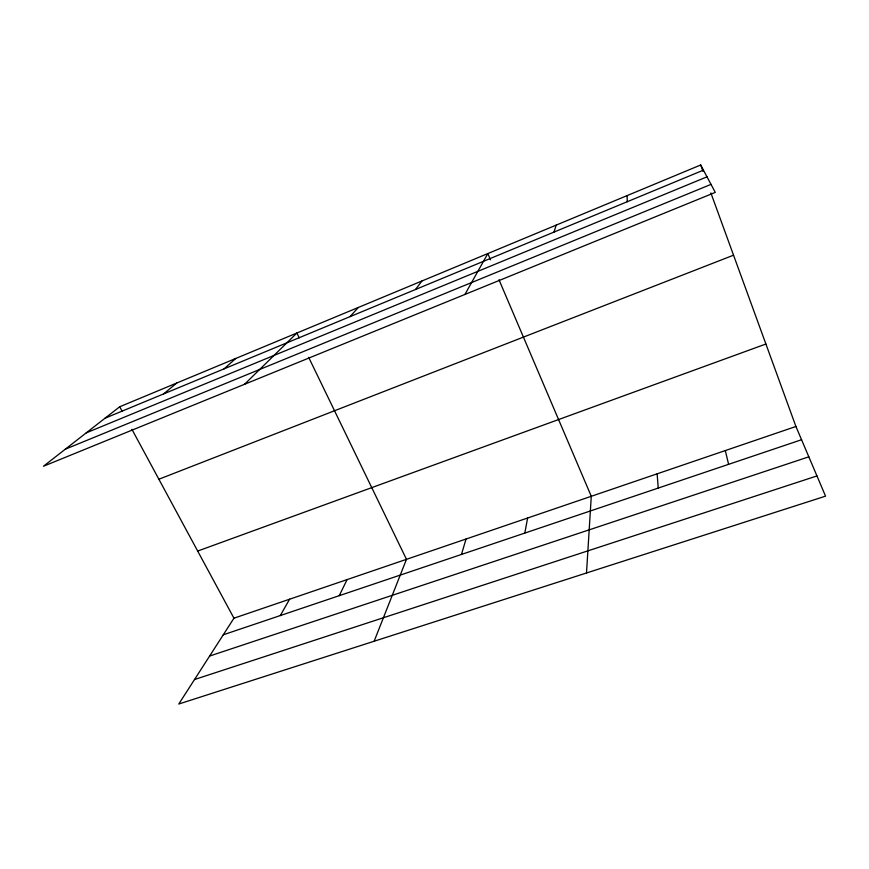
<?xml version="1.0" encoding="UTF-8"?>
<svg xmlns="http://www.w3.org/2000/svg" width="869" height="869" viewBox="0 0 869 869"><rect width="100%" height="100%" fill="white"/><g stroke="black" fill="none" stroke-linecap="round" stroke-linejoin="round"><path stroke-width="1.3" d="M586.499 572.986L591.278 496.297L498.991 279.753M524.811 533.077L527.613 518.011M461.472 554.444L466.045 539.019M554.009 232.088L556.171 225.136M374.137 641.235L406.475 559.332L308.658 357.322M339.268 595.678L347.079 579.601M464.915 294.45L487.824 253.574L490.485 259.809M280.307 615.567L289.594 599.208M795.928 426.483L233.946 618.196L178.786 704.02L825.55 496.156L795.928 426.483L710.875 192.94M415.545 289.486L421.921 281.002M350.055 316.631L358.31 307.474M244.526 384.294L296.894 333.033L299.24 337.889M224.104 368.847L235.781 358.462M163.535 393.961L176.755 383.023M119.716 406.757L43.45 466.251L715.274 192.397L700.696 164.98L119.716 406.757L122.279 411.515M105.051 418.195L703.445 170.139M86.227 432.881L707.008 176.841M65.338 449.175L711.016 184.369M158.875 479.232L733.545 255.193M197.676 551.065L765.893 344.015M223.268 634.804L801.555 439.725M209.614 656.052L808.822 456.822M194.526 679.525L816.958 475.94M131.914 429.329L233.946 618.196M700.696 164.98L703.01 171.334M725.311 450.577L728.602 464.328M657.138 473.833L658.246 488.063M627.07 195.623L627.277 201.717"/></g></svg>
